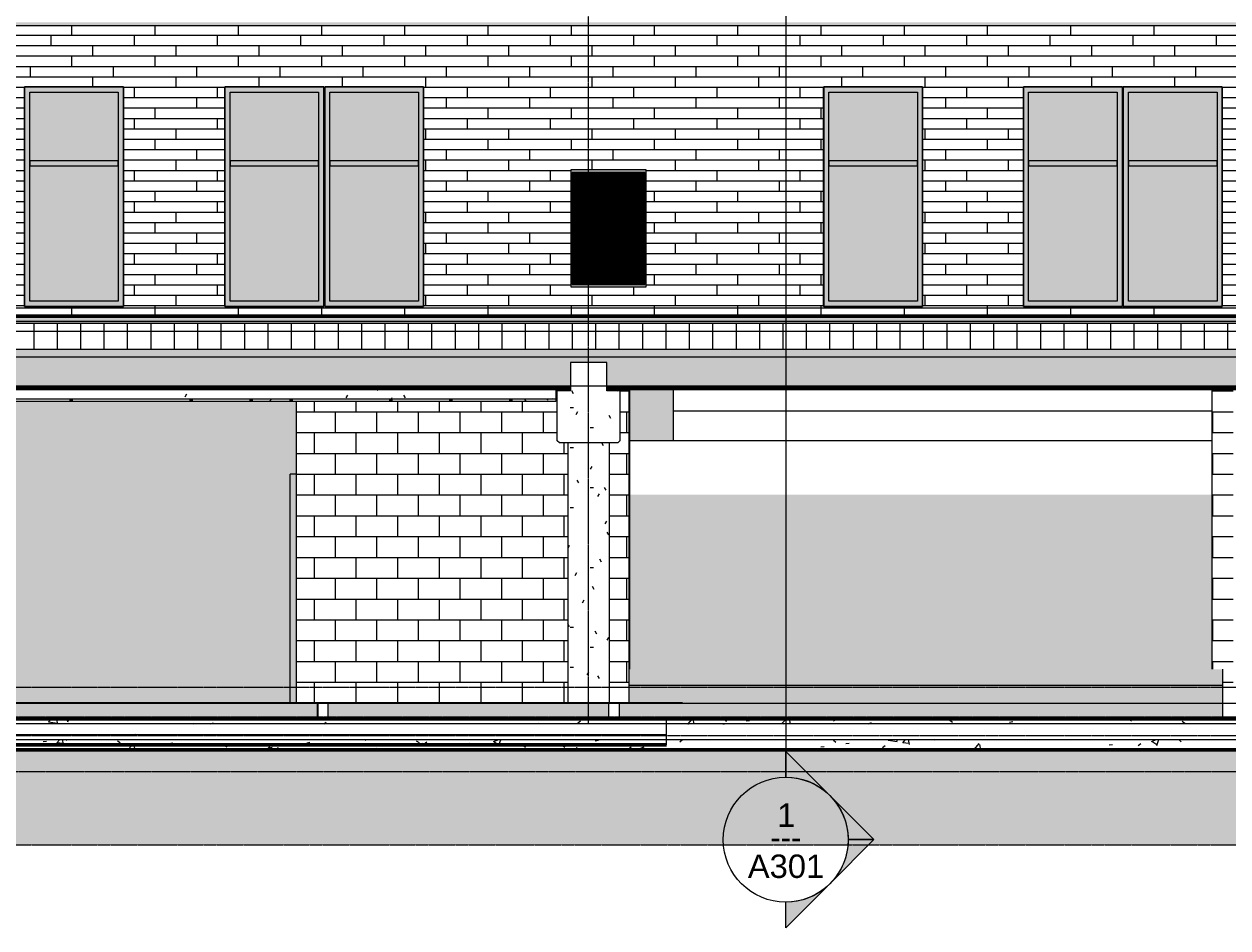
# Model space of a CAD drawing. Header units: inches. Extents: x -4178 to 1394, y -264 to 630.
# Drawn here: x 274 to 736.8, y -238.4 to 109.1 of the extents above; entities that cross this region are included whole.
import ezdxf

# ---------------------------------------------------------------- set-up
doc = ezdxf.new("R2010")
doc.units = ezdxf.units.IN
doc.header["$MEASUREMENT"] = 0
doc.linetypes.add('Aligning Line 1_8_', pattern=[0.25, 0.125, -0.125])
doc.linetypes.add('Grid Line 1_2_', pattern=[0.875, 0.5, -0.125, 0.125, -0.125])
for name, color, linetype, lineweight in [('0-3', 7, 'Continuous', 9), ('0-4', 50, 'Continuous', 5), ('A-CLNG-1', 13, 'Continuous', 5), ('A-CLNG-2', 13, 'Continuous', 9), ('A-DOOR-FRAM-1', 254, 'Continuous', 9), ('A-DOOR-FRAM-2', 7, 'Continuous', 9), ('A-FLOR-1', 192, 'Continuous', 5), ('A-FLOR-2', 192, 'Continuous', 50), ('A-FLOR-3', 192, 'Continuous', 9), ('A-FLOR-LEVL-1', 51, 'Grid Line 1_2_', 9), ('A-FLOR-MCUT', 51, 'Continuous', 13), ('A-FLOR-PATT-1', 8, 'Continuous', 9), ('A-GENM', 5, 'Continuous', 9), ('A-GENM-2', 8, 'Continuous', 9), ('A-GENM-3', 7, 'Continuous', 9), ('A-GLAZ-1', 151, 'Continuous', 9), ('A-WALL-2', 113, 'Continuous', 9), ('A-WALL-3', 7, 'Continuous', 9), ('A-WALL-PATT-1', 111, 'Continuous', 9), ('A-WALL-PATT-2', 8, 'Continuous', 9), ('C-BLDG-PADS-1', 90, 'Continuous', 13), ('C-TOPO', 7, 'Continuous', 9), ('G-ANNO-SYMB', 111, 'Aligning Line 1_8_', 9), ('G-ANNO-SYMB-1', 147, 'Aligning Line 1_8_', 9), ('G-ANNO-SYMB-2', 111, 'Continuous', 9), ('I-WALL-2', 7, 'Continuous', 9), ('S-BEAM', 12, 'Continuous', 9), ('S-COLS', 52, 'Continuous', 9), ('S-FNDN-1', 32, 'Continuous', 5), ('S-FNDN-2', 32, 'Continuous', 9), ('S-FNDN-4', 7, 'Continuous', 9), ('S-FNDN-6', 9, 'Continuous', 13), ('S-FNDN-7', 32, 'Continuous', 50), ('S-GRID-1', 1, 'Grid Line 1_2_', 9)]:
    doc.layers.add(name, color=color, linetype=linetype, lineweight=lineweight)
doc.styles.add('Arial', font='arial.ttf', dxfattribs={"height": 9})
doc.styles.add('Century Gothic', font='ufonts.com_century-gothic.ttf', dxfattribs={"height": 9})
pattern_1 = [(0, (11546.989, 0), (0, 8), []), (90, (11546.989, 0), (-8, 8), [8, -8])]
pattern_2 = [(0, (0, 0), (30.72, 7.68), [1.267, -21.773, 1.267, -21.773, -122.88]), (0, (0, 0), (30.72, 7.68), [-46.08, 1.267, -44.813, 1.267, -21.773, -53.76]), (0, (0, 0), (30.72, 7.68), [-115.2, 1.267, -14.093, 1.267, -37.133]), (120, (11.52, 3.84), (-22.011075, 22.7643004), [1.267, -21.773, 1.267, -21.773, -122.88]), (120, (11.52, 3.84), (-22.011075, 22.7643004), [-46.08, 1.267, -44.813, 1.267, -21.773, -53.76]), (120, (11.52, 3.84), (-22.011075, 22.7643004), [-115.2, 1.267, -14.093, 1.267, -37.133]), (240, (15.36, 19.2), (-8.708925, -30.4443004), [1.267, -21.773, 1.267, -21.773, -122.88]), (240, (15.36, 19.2), (-8.708925, -30.4443004), [-46.08, 1.267, -44.813, 1.267, -21.773, -53.76]), (240, (15.36, 19.2), (-8.708925, -30.4443004), [-115.2, 1.267, -14.093, 1.267, -37.133])]
pattern_3 = [(50, (-11044.228, 0), (27.5427, -2.40992), [2.88, -31.68]), (355, (-11044.228, 0), (-5.327844, 28.884266), [2.304, -25.344]), (100.451, (-11041.933, -0.2), (22.215316, 26.47393), [2.448, -26.924]), (46.184, (-11044.23, 7.68), (40.98187, -6.35642), [4.32, -47.52]), (96.636, (-11040.813, 7.15), (35.89075, 37.40619), [3.671, -40.386]), (351.184, (-11044.23, 7.68), (35.89097, 37.40622), [3.456, -38.016]), (21, (-11040.388, 5.76), (22.921036, -15.46073), [2.88, -31.68]), (326, (-11040.388, 5.76), (9.34353, 27.84574), [2.304, -25.344]), (71.451, (-11038.478, 4.472), (32.26477, 12.38442), [2.448, -26.924]), (37.5, (-11044.228, 0), (0.466855, 12.782707), [1.267, -23.77, 1.267, -24.461, -25.44]), (37.5, (-11044.228, 0), (0.466855, 12.782707), [-50.765, 1.267, -24.173]), (7.5, (-11044.228, 0), (10.10159, 15.14509), [1.267, -13.402, 1.267, -23.194, -9.696]), (7.5, (-11044.228, 0), (10.10159, 15.14509), [-39.13, 1.267, -8.429]), (327.5, (-11052.791, 0), (20.499161, -0.86578), [1.267, -8.333, 1.267, -28.685, -39.744]), (327.5, (-11052.791, 0), (20.499161, -0.86578), [-39.552, 1.267, -38.477]), (317.5, (-11056.631, 0), (22.39478, 3.844288), [1.267, -11.213, 1.267, -18.624, -28.224]), (317.5, (-11056.631, 0), (22.39478, 3.844288), [-32.371, 1.267, -26.957])]

# ---------------------------------------------------------------- blocks, each defined once
blk = doc.blocks.new('CTR  - Topography_rvt-2-BUILDING ELEVATION - SOUTH')
at = {"layer": 'C-TOPO'}
h = blk.add_hatch(dxfattribs=at)
h.set_pattern_fill('FP_45', color=256, style=0, pattern_type=2)
h.set_pattern_definition([(0, (0, 0), (24, 24), [24, -24]), (0, (0, 9), (24, 24), [24, -24]), (0, (0, 18), (24, 24), [24, -24]), (90, (3, 21), (-24, 24), [24, -24]), (90, (12, 21), (-24, 24), [24, -24]), (90, (21, 21), (-24, 24), [24, -24])])
h.paths.add_polyline_path([(12043.48, -206.52), (12083.19, -206.52), (12083.19, -170), (9895.19, -170), (9895.19, -206.52), (11964.61, -206.52)], flags=0)
at = {"layer": 'C-BLDG-PADS-1'}
for p, q in [((12083.19, -160), (9895.19, -160)), ((9895.19, -166), (12083.19, -166))]:
    blk.add_line(p, q, dxfattribs=at)
blk = doc.blocks.new('HOLLOW METAL - UNIT DOOR-2125835-BUILDING ELEVATION - SOUTH')
at = {"layer": 'A-DOOR-FRAM-1'}
blk.add_hatch(color=256, dxfattribs=at).paths.add_polyline_path([(11420.43, -151.75), (11422.8, -151.75), (11422.8, -64), (11420.43, -64), (11420.43, -114.84)], flags=0)
at = {"layer": 'A-DOOR-FRAM-2'}
for p in [(11422.8, -64), (11420.43, -151.75)]:
    blk.add_line(p, (11420.43, -64), dxfattribs=at)
blk = doc.blocks.new('Parking_Stall_Multiple - STANDARD-1983040-BUILDING ELEVATION - SOUTH')
at = {"layer": 'A-GENM-2'}
blk.add_hatch(color=256, dxfattribs=at).paths.add_polyline_path([(10545.1, -152), (10665.06, -152), (10665.06, -151.75), (10455.06, -151.75), (10455.06, -152), (10475.19, -152)], flags=0)
at = {"layer": 'A-GENM-3'}
for p, q in [((10455.06, -151.75), (10665.06, -151.75)), ((10455.06, -152), (10455.06, -151.75)), ((10665.06, -152), (10455.06, -152)), ((10665.06, -152), (10665.06, -151.75))]:
    blk.add_line(p, q, dxfattribs=at)
blk = doc.blocks.new('Parking_Stall_Multiple - STANDARD-2088485-BUILDING ELEVATION - SOUTH')
at = {"layer": 'A-GENM-2'}
blk.add_hatch(color=256, dxfattribs=at).paths.add_polyline_path([(11571.19, -152), (11571.19, -151.75), (11570.06, -151.75), (11570.06, -152), (11570.3, -152)], flags=0)
at = {"layer": 'A-GENM-3'}
for p, q in [((11570.06, -151.75), (11571.19, -151.75)), ((11571.19, -152), (11570.06, -152)), ((11571.19, -151.75), (11571.19, -152))]:
    blk.add_line(p, q, dxfattribs=at)
blk = doc.blocks.new('Parking_Stall_Multiple - STANDARD-1983798-BUILDING ELEVATION - SOUTH')
at = {"layer": 'A-GENM-2'}
blk.add_hatch(color=256, dxfattribs=at).paths.add_polyline_path([(11362.06, -152), (11570.06, -152), (11570.06, -151.75), (11362.06, -151.75)], flags=0)
at = {"layer": 'A-GENM-3'}
for p, q in [((11360.06, -151.75), (11570.06, -151.75)), ((11360.06, -151.75), (11360.06, -152)), ((11570.06, -152), (11360.06, -152)), ((11570.06, -151.75), (11570.06, -152))]:
    blk.add_line(p, q, dxfattribs=at)
blk = doc.blocks.new('CTR - 1st Phase - Common Walls_rvt-2-BUILDING ELEVATION - SOUTH')
at = {"layer": 'A-WALL-PATT-2'}
h = blk.add_hatch(dxfattribs=at)
h.set_pattern_fill('FP_46', color=256, style=0, pattern_type=2)
h.set_pattern_definition([(0, (11425.614, -152), (0, 8), []), (90, (11425.614, -152), (-8, 8), [8, -8])])
h.paths.add_polyline_path([(11422.8, -151.75), (11527.19, -151.75), (11527.19, -52), (11523.98, -52), (11523.19, -51.21), (11523.19, -31), (11522.65, -31), (11522.65, -36), (11422.8, -36), (11422.8, -114.84)], flags=0)
h.paths.add_polyline_path([(11543.19, -151.75), (11550.8, -151.75), (11550.8, -31), (11547.19, -31), (11547.19, -51.21), (11546.4, -52), (11543.19, -52), (11543.19, -114.84)], flags=0)
at = {"layer": 'A-FLOR-LEVL-1'}
for p, q in [((9659.78, 0), (12376.81, 0)), ((9659.78, -30), (12376.81, -30)), ((9659.78, -152), (12376.81, -152))]:
    blk.add_line(p, q, dxfattribs=at)
at = {"layer": 'G-ANNO-SYMB-1'}
for p, q in [((9756.48, -145.84), (12280.04, -145.84)), ((9756.48, -164.42), (12280.06, -164.42))]:
    blk.add_line(p, q, dxfattribs=at)
at = {"layer": 'I-WALL-2'}
blk.add_line((11774.99, -51.17), (11550.99, -51.17), dxfattribs=at)
at = {"layer": 'S-FNDN-4'}
for p, q in [((11550.8, -151.75), (11550.8, -31)), ((11422.8, -36), (11422.8, -151.75))]:
    blk.add_line(p, q, dxfattribs=at)
at = {"layer": '0-3'}
for name, p in [('HOLLOW METAL - UNIT DOOR-2125835-BUILDING ELEVATION - SOUTH', (0, 0)), ('Parking_Stall_Multiple - STANDARD-1983040-BUILDING ELEVATION - SOUTH', (697, 0)), ('Parking_Stall_Multiple - STANDARD-1983798-BUILDING ELEVATION - SOUTH', (0, 0)), ('Parking_Stall_Multiple - STANDARD-2088485-BUILDING ELEVATION - SOUTH', (0, 0))]:
    blk.add_blockref(name, p, dxfattribs=at)
blk = doc.blocks.new('CTR - 1st Phase -Stairs _ Elevators_rvt-2-BUILDING ELEVATION - SOUTH')
at = {"layer": 'A-WALL-PATT-2'}
h = blk.add_hatch(dxfattribs=at)
h.set_pattern_fill('FP_66', color=256, style=0, pattern_type=2)
h.set_pattern_definition(pattern_1)
h.paths.add_polyline_path([(11542.99, -158), (11546.99, -158), (11546.99, -152), (11542.99, -152), (11542.99, -157.7)], flags=0)
h.paths.add_polyline_path([(11550.8, -138.98), (11550.99, -138.98), (11550.99, -31), (11550.8, -31), (11550.8, -114.84)], flags=0)
h = blk.add_hatch(dxfattribs=at)
h.set_pattern_fill('FP_66', color=256, style=0, pattern_type=2)
h.set_pattern_definition(pattern_1)
h.paths.add_polyline_path([(11782.99, -158), (11782.99, -31), (11774.99, -31), (11774.99, -138.98), (11778.99, -138.98), (11778.99, -158), (11782.51, -158)], flags=0)
h = blk.add_hatch(dxfattribs=at)
h.set_pattern_fill('FP_68', color=256, style=0, pattern_type=2)
h.set_pattern_definition([(0, (11546.989, -152), (0, 8), []), (90, (11546.989, -152), (-8, 8), [8, -8])])
h.paths.add_polyline_path([(11434.75, -158), (11434.99, -158), (11434.99, -152), (11430.99, -152), (11430.99, -158)], flags=0)
at = {"layer": 'S-FNDN-6'}
blk.add_hatch(color=256, dxfattribs=at).paths.add_polyline_path([(11542.99, -158), (11542.99, -152), (11434.99, -152), (11434.99, -158), (11527.19, -158)], flags=0)
at = {"layer": 'A-FLOR-LEVL-1'}
for p, q in [((9659.78, 0), (12376.81, 0)), ((9659.78, -30), (12376.81, -30)), ((9659.78, -152), (12376.81, -152))]:
    blk.add_line(p, q, dxfattribs=at)
at = {"layer": 'A-WALL-3'}
for p, q in [((11550.99, -31), (11550.99, -138.98)), ((11774.99, -138.98), (11774.99, -31)), ((11430.99, -158), (11430.99, -152)), ((11542.99, -158), (11542.99, -152))]:
    blk.add_line(p, q, dxfattribs=at)
at = {"layer": 'G-ANNO-SYMB-1'}
blk.add_line((9756.48, -206.49), (12280.06, -206.49), dxfattribs=at)
at = {"layer": 'S-FNDN-4'}
blk.add_line((11434.99, -152), (11434.99, -158), dxfattribs=at)
blk = doc.blocks.new('Concrete-Rectangular-Column - ONE-V26-BUILDING ELEVATION - SOUTH')
at = {"layer": 'S-COLS'}
h = blk.add_hatch(dxfattribs=at)
h.set_pattern_fill('FP_28', color=256, style=0, pattern_type=2)
h.set_pattern_definition(pattern_2)
h.paths.add_polyline_path([(11543.19, -151.75), (11543.19, -52), (11527.19, -52), (11527.19, -151.75)], flags=0)
for p, q in [((11527.19, -52), (11527.19, -151.75)), ((11543.19, -151.75), (11543.19, -52))]:
    blk.add_line(p, q, dxfattribs=at)
blk = doc.blocks.new('_THE_ WINDOW _ DOOR - Window - 1st Floor-2480460-BUILDING ELEVATION - SOUTH')
at = {"layer": 'A-GLAZ-1'}
h = blk.add_hatch(color=256, dxfattribs=at)
h.paths.add_polyline_path([(11778.8, 0.5), (11778.8, 84.88), (11740.78, 84.88), (11740.78, 0.5), (11776.8, 0.5)], flags=0)
h.paths.add_polyline_path([(11775.16, 2.5), (11742.78, 2.5), (11742.78, 82.88), (11776.8, 82.88), (11776.8, 2.5)], flags=0)
h = blk.add_hatch(color=256, dxfattribs=at)
h.paths.add_polyline_path([(11776.8, 2.5), (11776.8, 54.5), (11742.78, 54.5), (11742.78, 2.5)], flags=0)
h.paths.add_polyline_path([(11750.43, 56.5), (11776.8, 56.5), (11776.8, 82.88), (11742.78, 82.88), (11742.78, 56.5)], flags=0)
blk.add_hatch(color=256, dxfattribs=at).paths.add_polyline_path([(11742.78, 54.5), (11776.8, 54.5), (11776.8, 56.5), (11742.78, 56.5)], flags=0)
for p, q in [((11778.8, 84.88), (11740.78, 84.88)), ((11740.78, 84.88), (11740.78, 0.5)), ((11778.8, 0.5), (11778.8, 84.88)), ((11742.78, 2.5), (11742.78, 82.88)), ((11742.78, 82.88), (11776.8, 82.88)), ((11776.8, 82.88), (11776.8, 2.5)), ((11742.78, 56.5), (11742.78, 54.5)), ((11776.8, 56.5), (11742.78, 56.5)), ((11776.8, 54.5), (11776.8, 56.5)), ((11742.78, 54.5), (11776.8, 54.5)), ((11740.78, 0.5), (11778.8, 0.5)), ((11776.8, 2.5), (11742.78, 2.5))]:
    blk.add_line(p, q, dxfattribs=at)
blk = doc.blocks.new('_THE_ WINDOW _ DOOR - Window - 1st Floor-2480458-BUILDING ELEVATION - SOUTH')
at = {"layer": 'A-GLAZ-1'}
h = blk.add_hatch(color=256, dxfattribs=at)
h.paths.add_polyline_path([(11932.4, 0.5), (11932.4, 84.88), (11894.38, 84.88), (11894.38, 0.5), (11930.4, 0.5)], flags=0)
h.paths.add_polyline_path([(11930.4, 2.5), (11896.38, 2.5), (11896.38, 82.88), (11930.4, 82.88), (11930.4, 22.69)], flags=0)
h = blk.add_hatch(color=256, dxfattribs=at)
h.paths.add_polyline_path([(11930.4, 2.5), (11930.4, 54.5), (11896.38, 54.5), (11896.38, 2.5), (11925.18, 2.5)], flags=0)
h.paths.add_polyline_path([(11904.03, 56.5), (11930.4, 56.5), (11930.4, 82.88), (11896.38, 82.88), (11896.38, 56.5)], flags=0)
blk.add_hatch(color=256, dxfattribs=at).paths.add_polyline_path([(11902.03, 54.5), (11930.4, 54.5), (11930.4, 56.5), (11896.38, 56.5), (11896.38, 54.5)], flags=0)
for p, q in [((11894.38, 84.88), (11894.38, 0.5)), ((11932.4, 84.88), (11894.38, 84.88)), ((11932.4, 0.5), (11932.4, 84.88)), ((11896.38, 82.88), (11930.4, 82.88)), ((11896.38, 2.5), (11896.38, 82.88)), ((11930.4, 82.88), (11930.4, 2.5)), ((11930.4, 56.5), (11896.38, 56.5)), ((11896.38, 56.5), (11896.38, 54.5)), ((11930.4, 54.5), (11930.4, 56.5)), ((11896.38, 54.5), (11930.4, 54.5)), ((11894.38, 0.5), (11932.4, 0.5)), ((11930.4, 2.5), (11896.38, 2.5))]:
    blk.add_line(p, q, dxfattribs=at)
blk = doc.blocks.new('V-Series_EWC4_SPVU_RFA_2015 - 1ST FLOOR-V62-BUILDING ELEVATION - SOUTH')
at = {"layer": 'A-GENM'}
h = blk.add_hatch(color=256, dxfattribs=at)
h.paths.add_polyline_path([(10261.15, 8), (10290.15, 8), (10290.15, 53), (10261.15, 53), (10261.15, 8.94)], flags=0)
h.paths.add_polyline_path([(10261.71, 8.94), (10261.71, 52.06), (10289.59, 52.06), (10289.59, 8.94), (10269.09, 8.94)], flags=0)
h = blk.add_hatch(dxfattribs=at)
h.set_pattern_fill('FP_76', color=256, style=0, pattern_type=2)
h.set_pattern_definition([(0, (10287.012, -146.361), (0, 0.5), [])])
h.paths.add_polyline_path([(10261.71, 8.94), (10289.59, 8.94), (10289.59, 52.06), (10261.71, 52.06), (10261.71, 22.69)], flags=0)
for p, q in [((10290.15, 53), (10261.15, 53)), ((10261.15, 53), (10261.15, 8)), ((10261.71, 52.06), (10261.71, 8.94)), ((10289.59, 52.06), (10261.71, 52.06)), ((10261.71, 52.06), (10289.59, 52.06)), ((10261.71, 8.94), (10261.71, 52.06)), ((10289.59, 8.94), (10289.59, 52.06)), ((10289.59, 52.06), (10289.59, 8.94)), ((10290.15, 8), (10290.15, 53)), ((10261.15, 8), (10290.15, 8)), ((10261.71, 8.94), (10289.59, 8.94)), ((10289.59, 8.94), (10261.71, 8.94))]:
    blk.add_line(p, q, dxfattribs=at)
blk = doc.blocks.new('Beam 2 Levels - _A_-2543544-BUILDING ELEVATION - SOUTH')
at = {"layer": 'S-BEAM'}
h = blk.add_hatch(dxfattribs=at)
h.set_pattern_fill('FP_79', color=256, style=0, pattern_type=2)
h.set_pattern_definition(pattern_2)
h.paths.add_polyline_path([(11523.98, -52), (11546.4, -52), (11547.19, -51.21), (11547.19, -32), (11542.19, -32), (11542.19, -21), (11528.19, -21), (11528.19, -32), (11523.19, -32), (11523.19, -51.21)], flags=0)
h = blk.add_hatch(dxfattribs=at)
h.set_pattern_fill('FP_79', color=256, style=0, pattern_type=2)
h.set_pattern_definition(pattern_2)
h.paths.add_polyline_path([(11543.19, -32), (11547.19, -32), (11547.19, -31), (11542.19, -31), (11542.19, -32)], flags=0)
h.paths.add_polyline_path([(11523.98, -32), (11528.19, -32), (11528.19, -31), (11523.19, -31), (11523.19, -32)], flags=0)
for p, q in [((11542.19, -21), (11528.19, -21)), ((11528.19, -21), (11528.19, -32)), ((11542.19, -32), (11542.19, -21)), ((11523.19, -31), (11523.19, -32)), ((11528.19, -32), (11523.19, -32)), ((11523.19, -51.21), (11523.19, -32)), ((11547.19, -32), (11542.19, -32)), ((11547.19, -32), (11547.19, -31)), ((11547.19, -32), (11547.19, -51.21)), ((11523.98, -52), (11523.19, -51.21)), ((11546.4, -52), (11523.98, -52)), ((11547.19, -51.21), (11546.4, -52))]:
    blk.add_line(p, q, dxfattribs=at)
blk = doc.blocks.new('Section - Section Head - Filled-22785-BUILDING ELEVATION - SOUTH')
at = {"layer": 'G-ANNO-SYMB-2'}
h = blk.add_hatch(color=256, dxfattribs=at)
edge = h.paths.add_edge_path(flags=0)
edge.add_line((10162.08, -163.47), (10178.19, -147.37))
edge.add_line((10178.19, -147.37), (10178.19, -157.28))
edge.add_arc((10178.19, -181.31), 24.03, 90, 132.0784)
h = blk.add_hatch(color=256, dxfattribs=at)
edge = h.paths.add_edge_path(flags=0)
edge.add_arc((10178.19, -181.31), 24, 135, 180)
edge.add_line((10154.19, -181.31), (10144.25, -181.31))
edge.add_line((10144.25, -181.31), (10161.22, -164.34))
h = blk.add_hatch(color=256, dxfattribs=at)
edge = h.paths.add_edge_path(flags=0)
edge.add_line((10161.22, -198.28), (10144.25, -181.31))
edge.add_line((10144.25, -181.31), (10154.19, -181.31))
edge.add_arc((10178.19, -181.31), 24, 180, 225)
h = blk.add_hatch(color=256, dxfattribs=at)
edge = h.paths.add_edge_path(flags=0)
edge.add_arc((10178.19, -181.31), 24.03, 227.9216, 270)
edge.add_line((10178.19, -205.34), (10178.19, -215.25))
edge.add_line((10178.19, -215.25), (10162.08, -199.15))
for p, q in [((10178.19, -147.37), (10162.08, -163.47)), ((10178.19, -157.28), (10178.19, -147.37)), ((10161.22, -164.34), (10144.25, -181.31)), ((10154.19, -181.31), (10144.25, -181.31)), ((10144.25, -181.31), (10161.22, -198.28)), ((10144.25, -181.31), (10154.19, -181.31)), ((10162.08, -199.15), (10178.19, -215.25)), ((10178.19, -215.25), (10178.19, -205.34))]:
    blk.add_line(p, q, dxfattribs=at)
for centre, radius, start, end in [((10178.19, -181.34), 24, 90, 270), ((10178.19, -181.31), 24.03, 90, 132.0784), ((10178.19, -181.34), 24, 270, 90), ((10178.19, -181.31), 24, 135, 180), ((10178.19, -181.31), 24, 180, 225), ((10178.19, -181.31), 24.03, 227.9216, 270)]:
    blk.add_arc(centre, radius, start, end, dxfattribs=at)

msp = doc.modelspace()

# ---------------------------------------------------------------- hatches: boundary and pattern name
at = {"layer": 'A-CLNG-1'}
msp.add_hatch(color=256, dxfattribs=at).paths.add_polyline_path([(205.911, 108.375), (1074.111, 108.375), (1074.111, 109.75), (203.411, 109.75), (203.411, 108.375)], flags=0)
at = {"layer": 'A-FLOR-1'}
for points in [[(734.761, -145.2812), (734.761, -138.9774), (730.761, -138.9774), (730.761, -71.803), (506.761, -71.803), (506.761, -138.9774), (506.5735, -138.9774), (506.5735, -145.2812), (683.7998, -145.2812)], [(732.9485, -152), (734.761, -152), (734.761, -145.2812), (506.5735, -145.2812), (506.5735, -151.75), (526.961, -151.75), (526.961, -152), (683.7998, -152)], [(732.9485, -158), (734.761, -157.9702), (734.761, -152), (502.761, -152), (502.761, -158), (683.7998, -158)]]:
    msp.add_hatch(color=256, dxfattribs=at).paths.add_polyline_path(points, flags=0)
at = {"layer": 'A-FLOR-PATT-1'}
h = msp.add_hatch(dxfattribs=at)
h.set_pattern_fill('FP_49', color=256, style=0, pattern_type=2)
h.set_pattern_definition([(0, (-11044.228, 0), (24, 24), [24, -24]), (0, (-11044.228, 9), (24, 24), [24, -24]), (0, (-11044.228, 18), (24, 24), [24, -24]), (90, (-11041.228, 21), (-24, 24), [24, -24]), (90, (-11032.228, 21), (-24, 24), [24, -24]), (90, (-11023.228, 21), (-24, 24), [24, -24])])
h.paths.add_polyline_path([(-1153.039, -5.265), (-1149.7359, -5.25), (1044.461, -5.25), (1044.461, -3.25), (-1153.039, -3.2649)], flags=0)
h = msp.add_hatch(dxfattribs=at)
h.set_pattern_fill('FP_50', color=256, style=0, pattern_type=2)
h.set_pattern_definition([(0, (-11044.2284, 0), (0, 4.798), []), (315, (-11044.2284, 0), (4.7984266, 0), [6.786, -6.786]), (45, (-11044.2284, 0), (4.7984266, 0), [6.786, -6.786])])
h.paths.add_polyline_path([(-1153.039, -6.0151), (-1149.7359, -6), (1044.461, -5.9607), (1044.461, -5.25), (-1153.039, -5.265), (-1153.039, -6)], flags=0)
h = msp.add_hatch(dxfattribs=at)
h.set_pattern_fill('FP_51', color=256, style=0, pattern_type=2)
h.set_pattern_definition([(0, (-11044.228, 0), (0, 9), []), (90, (-11044.228, 0), (-9, 6e-16), [])])
h.paths.add_polyline_path([(-65.3868, -16), (1044.461, -15.9993), (1044.461, -6), (-1153.039, -6.0151), (-1153.039, -16), (-104.8177, -16)], flags=0)
h = msp.add_hatch(dxfattribs=at)
h.set_pattern_fill('FP_64', color=256, style=0, pattern_type=2)
h.set_pattern_definition([(0, (-11044.2284, 0), (15.36, 3.84), [1.267, -10.253, 1.267, -10.253, -61.44]), (0, (-11044.2284, 0), (15.36, 3.84), [-23.04, 1.267, -21.773, 1.267, -10.253, -26.88]), (0, (-11044.2284, 0), (15.36, 3.84), [-57.6, 1.267, -6.413, 1.267, -17.933]), (120, (-11038.4684, 1.92), (-11.0055376, 11.3821502), [1.267, -10.253, 1.267, -10.253, -61.44]), (120, (-11038.4684, 1.92), (-11.0055376, 11.3821502), [-23.04, 1.267, -21.773, 1.267, -10.253, -26.88]), (120, (-11038.4684, 1.92), (-11.0055376, 11.3821502), [-57.6, 1.267, -6.413, 1.267, -17.933]), (240, (-11036.5484, 9.6), (-4.3544624, -15.2221502), [1.267, -10.253, 1.267, -10.253, -61.44]), (240, (-11036.5484, 9.6), (-4.3544624, -15.2221502), [-23.04, 1.267, -21.773, 1.267, -10.253, -26.88]), (240, (-11036.5484, 9.6), (-4.3544624, -15.2221502), [-57.6, 1.267, -6.413, 1.267, -17.933])])
h.paths.add_polyline_path([(-183.6795, -19), (1042.961, -19), (1042.961, -16), (-1147.039, -16), (-1147.039, -19), (-203.3949, -19)], flags=0)
h = msp.add_hatch(dxfattribs=at)
h.set_pattern_fill('FP_61', color=256, style=0, pattern_type=2)
h.set_pattern_definition(pattern_3)
h.paths.add_polyline_path([(210.6293, -31), (231.211, -31), (231.211, -21), (245.211, -21), (245.211, -31), (483.961, -31), (483.961, -21), (497.961, -21), (497.961, -31), (795.961, -31), (795.961, -21), (809.961, -21), (809.961, -31), (1042.961, -31), (1042.961, -19), (-1147.039, -19), (-1147.039, -31), (-884.6316, -31), (-884.6316, -21), (-870.6316, -21), (-870.6316, -31), (-584.039, -31), (-584.039, -21), (-570.039, -21), (-570.039, -31), (-234.789, -31), (-234.789, -21), (-220.789, -21), (-220.789, -31), (131.7675, -31)], flags=0)
at = {"layer": 'A-WALL-PATT-1'}
h = msp.add_hatch(dxfattribs=at)
h.set_pattern_fill('FP_54', color=256, style=0, pattern_type=2)
h.set_pattern_definition([(0, (236.3736, 0.8), (0, 4), []), (90, (236.3736, 0.8), (-8, 8), [4, -28]), (90, (252.3736, 4.8), (-8, 8), [4, -28])])
h.paths.add_polyline_path([(240.686, -3.25), (1038.961, -3.25), (1038.961, -0.0001), (1045.461, 0), (1045.4576, 108.375), (240.686, 108.375), (240.686, -2.5669)], flags=0)
h.paths.add_polyline_path([(734.5735, 0.5), (696.5485, 0.5), (696.5485, 84.875), (734.5735, 84.875), (734.5735, 68.5334)], flags=0)
h.paths.add_polyline_path([(351.136, 0.5), (351.136, 84.875), (389.161, 84.875), (389.161, 0.5), (368.3528, 0.5)], flags=0)
h.paths.add_polyline_path([(289.491, 0.5), (274.1485, 0.5), (274.1485, 84.875), (312.1735, 84.875), (312.1735, 0.5)], flags=0)
h.paths.add_polyline_path([(683.7998, 0.5), (658.1485, 0.5), (658.1485, 84.875), (696.1735, 84.875), (696.1735, 0.5)], flags=0)
h.paths.add_polyline_path([(427.561, 0.5), (389.5359, 0.5095), (389.536, 84.875), (427.561, 84.875), (427.561, 68.5334)], flags=0)
h.paths.add_polyline_path([(850.1485, 0.5), (850.1485, 84.875), (888.1735, 84.875), (888.1735, 0.5), (852.1485, 0.5)], flags=0)
h.paths.add_polyline_path([(888.5485, 0.5), (888.5485, 84.875), (926.5735, 84.875), (926.5735, 0.5), (920.385, 0.5)], flags=0)
h.paths.add_polyline_path([(604.938, 0.5), (581.3485, 0.5), (581.3485, 84.875), (619.3735, 84.875), (619.3735, 0.5)], flags=0)
h.paths.add_polyline_path([(795.961, 8), (767.5235, 8), (767.5235, 53), (796.5235, 53), (796.5235, 8)], flags=0)
h.paths.add_polyline_path([(484.1235, 8), (484.1235, 53), (513.1235, 53), (513.1235, 8), (484.686, 8)], flags=0)
at = {"layer": 'S-BEAM'}
h = msp.add_hatch(dxfattribs=at)
h.set_pattern_fill('FP_79', color=256, style=0, pattern_type=2)
h.set_pattern_definition([(0, (-11044.2284, 0), (30.72, 7.68), [1.267, -21.773, 1.267, -21.773, -122.88]), (0, (-11044.2284, 0), (30.72, 7.68), [-46.08, 1.267, -44.813, 1.267, -21.773, -53.76]), (0, (-11044.2284, 0), (30.72, 7.68), [-115.2, 1.267, -14.093, 1.267, -37.133]), (120, (-11032.7084, 3.84), (-22.011075, 22.7643004), [1.267, -21.773, 1.267, -21.773, -122.88]), (120, (-11032.7084, 3.84), (-22.011075, 22.7643004), [-46.08, 1.267, -44.813, 1.267, -21.773, -53.76]), (120, (-11032.7084, 3.84), (-22.011075, 22.7643004), [-115.2, 1.267, -14.093, 1.267, -37.133]), (240, (-11028.8684, 19.2), (-8.708925, -30.4443004), [1.267, -21.773, 1.267, -21.773, -122.88]), (240, (-11028.8684, 19.2), (-8.708925, -30.4443004), [-46.08, 1.267, -44.813, 1.267, -21.773, -53.76]), (240, (-11028.8684, 19.2), (-8.708925, -30.4443004), [-115.2, 1.267, -14.093, 1.267, -37.133])])
h.paths.add_polyline_path([(218.2198, -35.2126), (226.211, -35.2126), (226.211, -32), (231.211, -32), (231.211, -31), (218.2198, -31), (218.2198, -32)], flags=0)
h.paths.add_polyline_path([(478.4245, -35.2126), (478.4245, -31), (250.211, -31), (250.211, -35.2126), (447.2145, -35.2126)], flags=0)
h = msp.add_hatch(dxfattribs=at)
h.set_pattern_fill('FP_87', color=256, style=0, pattern_type=2)
h.set_pattern_definition([(0, (-11044.2284, 89.33), (30.72, 5.431), [1.267, -21.773, 1.267, -21.773, -122.88]), (0, (-11044.2284, 89.33), (30.72, 5.431), [-46.08, 1.267, -44.813, 1.267, -21.773, -53.76]), (0, (-11044.2284, 89.33), (30.72, 5.431), [-115.2, 1.267, -14.093, 1.267, -37.133]), (129.232, (-11032.7084, 92.046), (-22.0113407, 16.097085), [1.002, -17.213, 1.002, -17.213, -97.145]), (129.232, (-11032.7084, 92.046), (-22.0113407, 16.097085), [-36.429, 1.002, -35.428, 1.002, -17.213, -42.501]), (129.232, (-11032.7084, 92.046), (-22.0113407, 16.097085), [-91.074, 1.002, -11.141, 1.002, -29.356]), (230.768, (-11028.8684, 102.907), (-8.7092367, -21.527142), [1.002, -17.213, 1.002, -17.213, -97.145]), (230.768, (-11028.8684, 102.907), (-8.7092367, -21.527142), [-36.429, 1.002, -35.428, 1.002, -17.213, -42.501]), (230.768, (-11028.8684, 102.907), (-8.7092367, -21.527142), [-91.074, 1.002, -11.141, 1.002, -29.356])])
h.paths.add_polyline_path([(478.4245, -36), (478.4245, -35.2126), (250.211, -35.2126), (250.211, -36), (447.2145, -36)], flags=0)
h.paths.add_polyline_path([(218.2198, -36), (226.211, -36), (226.211, -35.2126), (218.2198, -35.2126)], flags=0)
at = {"layer": 'S-FNDN-1'}
h = msp.add_hatch(color=256, dxfattribs=at)
h.paths.add_polyline_path([(-379.164, -158), (386.761, -158), (386.761, -152), (107.836, -152), (107.836, -151.75), (229.961, -151.75), (229.961, -52), (229.1844, -52), (229.1844, -60), (-219.0444, -60), (-219.0444, -52), (-220.039, -52), (-220.039, -151.75), (-169.164, -151.75), (-169.164, -152), (-589.164, -152), (-589.164, -151.75), (-585.039, -151.75), (-585.039, -52), (-588.2516, -52), (-589.039, -51.2126), (-589.039, -44), (-865.6316, -44), (-865.6316, -51.2126), (-866.419, -52), (-869.039, -52), (-869.039, -151.75), (-865.039, -151.75), (-865.039, -152), (-1075.039, -152), (-1075.039, -151.75), (-885.039, -151.75), (-885.039, -52), (-1077.3515, -52), (-1077.3515, -65), (-1076.3515, -65), (-1076.3515, -152), (-1143.039, -152), (-1143.039, -158), (-385.4048, -158)], flags=0)
h.paths.add_polyline_path([(376.1985, -151.75), (376.1985, -64), (378.5735, -64), (378.5735, -36), (250.211, -36), (250.211, -51.2126), (249.4236, -52), (245.961, -52), (245.961, -151.75), (368.3528, -151.75)], flags=0)
h.paths.add_polyline_path([(-341.403, -151.75), (-236.039, -151.75), (-236.039, -52), (-239.0016, -52), (-239.789, -51.2126), (-239.789, -36), (-565.039, -36), (-565.039, -51.2126), (-565.8264, -52), (-569.039, -52), (-569.039, -151.75), (-376.164, -151.75)], flags=0)
h.paths.add_polyline_path([(506.761, -51.1697), (523.561, -51.1697), (523.561, -31), (506.761, -31), (506.761, -49.4756)], flags=0)
h.paths.add_polyline_path([(-219.0444, -32), (-219.0444, -31), (-219.8186, -31), (-219.8186, -32)], flags=0)
h.paths.add_polyline_path([(-886.1384, -32), (-885.6621, -32), (-885.6621, -31), (-886.1384, -31)], flags=0)
at = {"layer": 'S-FNDN-2'}
h = msp.add_hatch(dxfattribs=at)
h.set_pattern_fill('FP_61', color=256, style=0, pattern_type=2)
h.set_pattern_definition(pattern_3)
h.paths.add_polyline_path([(289.491, -170), (520.961, -170), (520.961, -166), (112.961, -166.0063), (112.961, -170), (131.7675, -170)], flags=0)
h.paths.add_polyline_path([(289.491, -160), (520.961, -160), (520.961, -158), (112.961, -158), (112.961, -160), (131.7675, -160)], flags=0)
h = msp.add_hatch(dxfattribs=at)
h.set_pattern_fill('FP_61', color=256, style=0, pattern_type=2)
h.set_pattern_definition(pattern_3)
h.paths.add_polyline_path([(762.6615, -170), (808.961, -170), (808.961, -166), (520.961, -166.0063), (520.961, -170), (683.7998, -170)], flags=0)
h.paths.add_polyline_path([(683.7998, -160), (808.961, -160), (808.961, -158), (520.961, -158), (520.961, -160), (604.938, -160)], flags=0)

# ---------------------------------------------------------------- linework, layer by layer
at = {"layer": 'A-CLNG-2'}
msp.add_line((1074.111, 108.375), (203.411, 108.375), dxfattribs=at)
at = {"layer": 'A-FLOR-2'}
for p, q in [((1044.461, -3.25), (-1151.7888, -3.25)), ((245.211, -31), (483.961, -31)), ((497.961, -31), (795.961, -31)), ((310.7173, -158.1076), (-372.9182, -158.1076)), ((316.961, -158), (310.7173, -158.1076)), ((323.2046, -158.1076), (316.961, -158)), ((520.961, -158.109), (323.2046, -158.1076)), ((-372.9182, -168.1076), (310.7173, -168.1076)), ((310.7173, -168.1076), (316.961, -168)), ((316.961, -168), (323.2046, -168.1076)), ((323.2046, -168.1076), (520.961, -168.109))]:
    msp.add_line(p, q, dxfattribs=at)
at = {"layer": 'A-FLOR-3'}
for p, q in [((730.761, -39.7079), (523.561, -39.7079)), ((734.761, -158), (734.761, -138.9774)), ((734.761, -145.2812), (506.5735, -145.2812)), ((502.761, -152), (502.761, -158)), ((526.961, -152), (734.761, -152)), ((520.961, -168.109), (520.961, -158.109))]:
    msp.add_line(p, q, dxfattribs=at)
at = {"layer": 'A-FLOR-LEVL-1'}
for p, q in [((-1383.7001, 0), (1331.8306, 0)), ((-1383.7001, -30), (1331.8306, -30)), ((-1383.7001, -152), (1331.8306, -152))]:
    msp.add_line(p, q, dxfattribs=at)
at = {"layer": 'A-FLOR-MCUT'}
for p, q in [((1044.461, -5.25), (-1151.7768, -5.25)), ((1044.461, -6), (-1151.7723, -6)), ((1042.961, -16), (-1147.039, -16)), ((1042.961, -19), (-1147.039, -19)), ((-372.9182, -164.1076), (310.7173, -164.1076)), ((310.7173, -164.1076), (316.961, -164)), ((316.961, -164), (323.2046, -164.1076)), ((323.2046, -164.1076), (520.961, -164.109))]:
    msp.add_line(p, q, dxfattribs=at)
at = {"layer": 'A-WALL-2'}
for p, q in [((274.1485, 84.875), (312.1735, 84.875)), ((274.1485, 0.5), (274.1485, 84.875)), ((312.1735, 84.875), (312.1735, 0.5)), ((351.136, 84.875), (389.161, 84.875)), ((351.136, 0.5), (351.136, 84.875)), ((389.161, 84.875), (389.161, 0.5)), ((389.536, 84.875), (427.561, 84.875)), ((389.536, 0.5), (389.536, 84.875)), ((427.561, 84.875), (427.561, 0.5)), ((581.3485, 84.875), (619.3735, 84.875)), ((581.3485, 0.5), (581.3485, 84.875)), ((619.3735, 84.875), (619.3735, 0.5)), ((658.1485, 84.875), (696.1735, 84.875)), ((658.1485, 0.5), (658.1485, 84.875)), ((696.1735, 84.875), (696.1735, 0.5)), ((696.5485, 84.875), (734.5735, 84.875)), ((696.5485, 0.5), (696.5485, 84.875)), ((734.5735, 84.875), (734.5735, 0.5)), ((312.1735, 0.5), (274.1485, 0.5)), ((389.161, 0.5), (351.136, 0.5)), ((427.561, 0.5), (389.536, 0.5)), ((619.3735, 0.5), (581.3485, 0.5)), ((696.1735, 0.5), (658.1485, 0.5)), ((734.5735, 0.5), (696.5485, 0.5))]:
    msp.add_line(p, q, dxfattribs=at)
at = {"layer": 'G-ANNO-SYMB'}
for p, q in [((-1287.744, -157.3105), (1235.832, -157.3105)), ((-1287.744, -178.2392), (1235.832, -178.2392))]:
    msp.add_line(p, q, dxfattribs=at)
at = {"layer": 'G-ANNO-SYMB-2'}
msp.add_line((566.761, 467.281), (566.761, -180.5004), dxfattribs=at)
at = {"layer": 'S-BEAM'}
for p, q in [((478.4245, -31), (478.4245, -35.2126)), ((478.4245, -35.2126), (250.211, -35.2126)), ((478.4245, -36), (250.211, -36)), ((478.4245, -35.2126), (478.4245, -36))]:
    msp.add_line(p, q, dxfattribs=at)
at = {"layer": 'S-FNDN-2'}
msp.add_line((523.561, -51.1697), (523.561, -31), dxfattribs=at)
at = {"layer": 'S-FNDN-7'}
for p, q in [((1050.961, -158), (-1143.039, -158)), ((112.961, -170), (1050.961, -170))]:
    msp.add_line(p, q, dxfattribs=at)
at = {"layer": 'S-GRID-1'}
msp.add_line((490.961, -159.8356), (490.961, 428.6716), dxfattribs=at)

# ---------------------------------------------------------------- block references
at = {"layer": '0-4'}
for name in ['CTR - 1st Phase - Common Walls_rvt-2-BUILDING ELEVATION - SOUTH', 'CTR - 1st Phase -Stairs _ Elevators_rvt-2-BUILDING ELEVATION - SOUTH', 'CTR  - Topography_rvt-2-BUILDING ELEVATION - SOUTH']:
    msp.add_blockref(name, (-11044.2284, 0), dxfattribs=at)
at = {"layer": 'A-GENM'}
msp.add_blockref('V-Series_EWC4_SPVU_RFA_2015 - 1ST FLOOR-V62-BUILDING ELEVATION - SOUTH', (-9777.0284, 0), dxfattribs=at)
at = {"layer": 'A-GLAZ-1'}
for name, p in [('_THE_ WINDOW _ DOOR - Window - 1st Floor-2480460-BUILDING ELEVATION - SOUTH', (-11466.6284, 0)), ('_THE_ WINDOW _ DOOR - Window - 1st Floor-2480458-BUILDING ELEVATION - SOUTH', (-11543.2409, 0)), ('_THE_ WINDOW _ DOOR - Window - 1st Floor-2480458-BUILDING ELEVATION - SOUTH', (-11504.8409, 0)), ('_THE_ WINDOW _ DOOR - Window - 1st Floor-2480458-BUILDING ELEVATION - SOUTH', (-11313.0284, 0)), ('_THE_ WINDOW _ DOOR - Window - 1st Floor-2480460-BUILDING ELEVATION - SOUTH', (-11082.6284, 0)), ('_THE_ WINDOW _ DOOR - Window - 1st Floor-2480460-BUILDING ELEVATION - SOUTH', (-11044.2284, 0))]:
    msp.add_blockref(name, p, dxfattribs=at)
at = {"layer": 'G-ANNO-SYMB-2', "extrusion": (0, 0, -1)}
msp.add_blockref('Section - Section Head - Filled-22785-BUILDING ELEVATION - SOUTH', (-10744.9504, -23.1899), dxfattribs=at)
at = {"layer": 'S-BEAM'}
msp.add_blockref('Beam 2 Levels - _A_-2543544-BUILDING ELEVATION - SOUTH', (-11044.2284, 0), dxfattribs=at)
at = {"layer": 'S-COLS'}
msp.add_blockref('Concrete-Rectangular-Column - ONE-V26-BUILDING ELEVATION - SOUTH', (-11044.2284, 0), dxfattribs=at)

# ---------------------------------------------------------------- texts
at = {"layer": 'G-ANNO-SYMB-2', "char_height": 9, "attachment_point": 1}
for s, insert, width, style in [('1', (563.44, -190.5918), 8.484, 'Arial'), ('---', (560.7887, -199.0985), 15.453, 'Century Gothic'), ('A301', (552.1959, -210.228), 35.754, 'Arial')]:
    msp.add_mtext(s, dxfattribs=dict(at, insert=insert, width=width, style=style))

doc.saveas('drawing.dxf')
